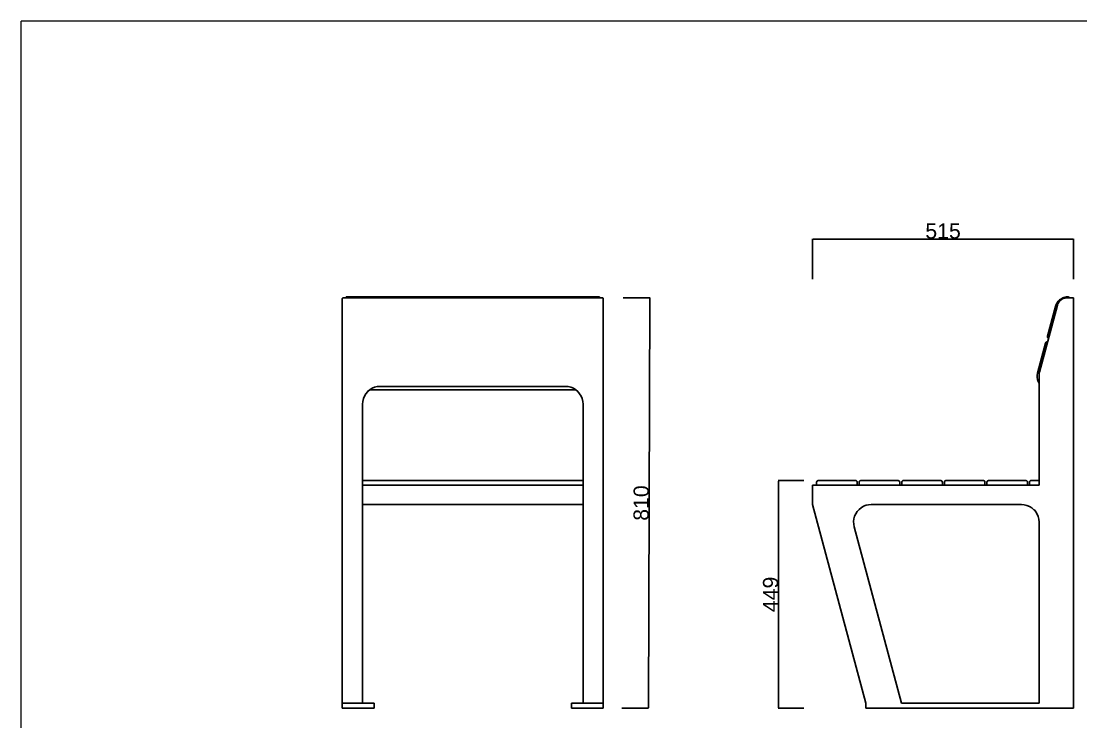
# Model space of a CAD drawing. Header units: millimetres. Extents: x 3269 to 7089, y 1744 to 4413.
# Drawn here: x 3269 to 5359, y 3030 to 4413 of the extents above; entities that cross this region are included whole.
import ezdxf

# ---------------------------------------------------------------- set-up
doc = ezdxf.new("R2010")
doc.units = ezdxf.units.MM
doc.header["$MEASUREMENT"] = 0
doc.layers.add('Domyślny', color=7, linetype='Continuous', true_color=0x000000)
doc.layers.add('Utwórz2D linie widoczne', color=7, linetype='Continuous', true_color=0x000000)
doc.styles.add('Arial', font='arial.ttf')
doc.dimstyles.new('Domyślny', dxfattribs={"dimtxt": 30, "dimasz": 1, "dimexe": 0.5, "dimexo": 0.5, "dimgap": 0.25, "dimtad": 1, "dimtoh": 1, "dimdec": 0, "dimzin": 1, "dimdsep": 46, "dimtxsty": 'Arial', "dimcen": 0.5, "dimazin": 0, "dimtfac": 1, "dimtdec": 4, "dimtix": 1, "dimtmove": 1, "dimatfit": 3, "dimfxl": 0, "dimtolj": 1, "dimtzin": 1, "dimarcsym": 0})

# ---------------------------------------------------------------- blocks, each defined once
blk = doc.blocks.new('*D1')
at = {"layer": 'Defpoints', "color": 0}
for p in [(5344.7, 3982.7), (4829.7, 3903.1), (5344.7, 3903.1)]:
    blk.add_point(p, dxfattribs=at)
at = {"layer": 'Domyślny', "color": 0, "lineweight": -2}
for p, q in [((4829.7, 3903.6), (4829.7, 3983.2)), ((4830.7, 3982.7), (5343.7, 3982.7)), ((5344.7, 3903.6), (5344.7, 3983.2))]:
    blk.add_line(p, q, dxfattribs=at)
at = {"layer": 'Domyślny', "color": 0}
for points in [[(4830.7, 3982.9), (4830.7, 3982.5), (4829.7, 3982.7)], [(5343.7, 3982.5), (5343.7, 3982.9), (5344.7, 3982.7)]]:
    blk.add_solid(points, dxfattribs=at)
at = {"layer": 'Domyślny', "color": 0, "insert": (5087.2, 3998.3), "char_height": 30, "attachment_point": 5, "rotation": 0, "style": 'Arial'}
blk.add_mtext('\\A1;515', dxfattribs=at)
blk = doc.blocks.new('*D2')
at = {"layer": 'Defpoints', "color": 0}
for p in [(4762.7, 3505.9), (4813.2, 3505.9), (4813.2, 3056.9)]:
    blk.add_point(p, dxfattribs=at)
at = {"layer": 'Domyślny', "color": 0, "lineweight": -2}
for p, q in [((4812.7, 3505.9), (4762.2, 3505.9)), ((4762.7, 3057.9), (4762.7, 3504.9)), ((4812.7, 3056.9), (4762.2, 3056.9))]:
    blk.add_line(p, q, dxfattribs=at)
at = {"layer": 'Domyślny', "color": 0}
for points in [[(4762.9, 3504.9), (4762.5, 3504.9), (4762.7, 3505.9)], [(4762.5, 3057.9), (4762.9, 3057.9), (4762.7, 3056.9)]]:
    blk.add_solid(points, dxfattribs=at)
at = {"layer": 'Domyślny', "color": 0, "insert": (4747.1, 3281.4), "char_height": 30, "attachment_point": 5, "rotation": 90, "style": 'Arial'}
blk.add_mtext('\\A1;449', dxfattribs=at)
blk = doc.blocks.new('*D3')
at = {"layer": 'Defpoints', "color": 0}
for p in [(4455.9, 3866.9), (4453, 3056.9), (4505.9, 3056.7)]:
    blk.add_point(p, dxfattribs=at)
at = {"layer": 'Domyślny', "color": 0, "lineweight": -2}
for p, q in [((4456.4, 3866.9), (4509.3, 3866.7)), ((4508.8, 3865.7), (4505.9, 3057.7)), ((4453.5, 3056.9), (4506.4, 3056.7))]:
    blk.add_line(p, q, dxfattribs=at)
at = {"layer": 'Domyślny', "color": 0}
for points in [[(4509, 3865.7), (4508.6, 3865.7), (4508.8, 3866.7)], [(4505.8, 3057.7), (4506.1, 3057.7), (4505.9, 3056.7)]]:
    blk.add_solid(points, dxfattribs=at)
at = {"layer": 'Domyślny', "color": 0, "insert": (4491.8, 3461.7), "char_height": 30, "attachment_point": 5, "rotation": 89.7967, "style": 'Arial'}
blk.add_mtext('\\A1;810', dxfattribs=at)

msp = doc.modelspace()

# ---------------------------------------------------------------- linework, layer by layer
at = {"layer": 'Domyślny', "color": 18, "lineweight": 15, "true_color": 0x000000}
for p in [(3268.5, 1743.8), (7084.9, 4412.6)]:
    msp.add_line(p, (3268.5, 4412.6), dxfattribs=at)
at = {"layer": 'Domyślny'}
for p, q in [((3914.4, 3066.9), (3901.9, 3066.9)), ((4398.5, 3066.9), (4416.9, 3066.9))]:
    msp.add_line(p, q, dxfattribs=at)
at = {"layer": 'Utwórz2D linie widoczne'}
for p, q in [((3909.9, 3868.4), (3909.5, 3868.4)), ((3909.5, 3866.9), (3909.5, 3868.4)), ((3910.3, 3868.4), (3909.9, 3868.4)), ((3911.6, 3868.5), (3910.3, 3868.4)), ((3911.6, 3868.5), (4159.4, 3868.5)), ((3912.1, 3868.4), (3911.6, 3868.5)), ((3912.1, 3868.4), (3912.1, 3868.4)), ((3912.8, 3868.3), (3912.1, 3868.4)), ((3913.4, 3868), (3912.8, 3868.3)), ((3914, 3867.7), (3913.4, 3868)), ((3914.3, 3867.5), (3914, 3867.7)), ((3914.7, 3867.3), (3914.3, 3867.5)), ((4407.2, 3868.5), (4159.4, 3868.5)), ((4404, 3867.3), (4404.4, 3867.5)), ((4404.4, 3867.5), (4404.7, 3867.7)), ((4404.7, 3867.7), (4405.3, 3868)), ((4405.3, 3868), (4405.9, 3868.3)), ((4405.9, 3868.3), (4406.6, 3868.4)), ((4406.6, 3868.4), (4407.2, 3868.5)), ((4406.6, 3868.4), (4406.6, 3868.4)), ((4407.2, 3868.5), (4408.4, 3868.4)), ((4408.4, 3868.4), (4408.8, 3868.4)), ((4408.8, 3868.4), (4409.3, 3868.4)), ((4409.3, 3866.9), (4409.3, 3868.4)), ((5325.6, 3867.3), (5323.7, 3866.6)), ((5326.3, 3867.5), (5325.6, 3867.3)), ((5328.1, 3868), (5326.3, 3867.5)), ((5329.6, 3868.2), (5328.1, 3868)), ((5331, 3868.4), (5329.6, 3868.2)), ((5331, 3866.8), (5331, 3868.4)), ((5331.7, 3868.4), (5331, 3868.4)), ((5332.3, 3868.4), (5331.7, 3868.4)), ((5333.8, 3868.5), (5332.3, 3868.4)), ((5332.3, 3866.9), (5332.3, 3868.4)), ((5334.4, 3868.4), (5333.8, 3868.5)), ((5334.5, 3868.4), (5334.4, 3868.4)), ((5334.5, 3866.9), (5334.5, 3868.4)), ((5335, 3868.3), (5334.5, 3868.4)), ((5334.5, 3868.4), (5334.5, 3868.4)), ((5335.1, 3868.2), (5335, 3868.3)), ((5335.6, 3868), (5335.1, 3868.2)), ((5335.7, 3867.9), (5335.6, 3868)), ((5336.1, 3867.7), (5335.7, 3867.9)), ((5336.3, 3867.5), (5336.1, 3867.7)), ((5336.3, 3866.9), (5336.3, 3867.5)), ((5336.6, 3867.3), (5336.3, 3867.5)), ((5336.3, 3867.5), (5336.3, 3867.5)), ((3902, 3865.1), (3901.9, 3864.5)), ((3901.9, 3864.5), (3901.9, 3864)), ((3901.9, 3496.9), (3901.9, 3864)), ((3902.1, 3865.7), (3902, 3865.1)), ((3902.2, 3865.8), (3902.1, 3865.7)), ((3902.6, 3866.3), (3902.2, 3865.8)), ((3903, 3866.6), (3902.6, 3866.3)), ((3903.7, 3866.8), (3903, 3866.6)), ((3904.3, 3866.9), (3903.7, 3866.8)), ((3904.4, 3866.9), (3904.3, 3866.9)), ((3906.3, 3866.9), (3904.4, 3866.9)), ((3908.6, 3866.9), (3906.3, 3866.9)), ((3911.3, 3866.9), (3908.6, 3866.9)), ((3914.4, 3866.9), (3911.3, 3866.9)), ((3917.8, 3866.9), (3914.4, 3866.9)), ((3915.3, 3866.9), (3914.7, 3867.3)), ((3921.3, 3866.9), (3917.8, 3866.9)), ((3924.9, 3866.9), (3921.3, 3866.9)), ((3941.9, 3866.9), (3924.9, 3866.9)), ((3941.9, 3866.9), (4159.4, 3866.9)), ((4376.9, 3866.9), (4159.4, 3866.9)), ((4376.9, 3866.9), (4393.9, 3866.9)), ((4393.9, 3866.9), (4397.5, 3866.9)), ((4397.5, 3866.9), (4401, 3866.9)), ((4401, 3866.9), (4404.3, 3866.9)), ((4403.5, 3866.9), (4404, 3867.3)), ((4404.3, 3866.9), (4407.4, 3866.9)), ((4407.4, 3866.9), (4410.1, 3866.9)), ((4410.1, 3866.9), (4412.5, 3866.9)), ((4412.5, 3866.9), (4414.4, 3866.9)), ((4414.4, 3866.9), (4414.4, 3866.9)), ((4414.4, 3866.9), (4415.1, 3866.8)), ((4415.1, 3866.8), (4415.7, 3866.6)), ((4415.7, 3866.6), (4416.1, 3866.3)), ((4416.1, 3866.3), (4416.5, 3865.8)), ((4416.5, 3865.8), (4416.6, 3865.7)), ((4416.6, 3865.7), (4416.7, 3865.1)), ((4416.7, 3865.1), (4416.8, 3864.5)), ((4416.8, 3864.5), (4416.9, 3864)), ((4416.9, 3066.9), (4416.9, 3864)), ((5312.8, 3852), (5277.4, 3720.1)), ((5309, 3849.9), (5293.2, 3790.9)), ((5310.3, 3853.6), (5309, 3849.9)), ((5312.1, 3856.9), (5310.3, 3853.6)), ((5314.4, 3860), (5312.1, 3856.9)), ((5313.9, 3855.1), (5312.8, 3852)), ((5315.5, 3858), (5313.9, 3855.1)), ((5317.1, 3862.6), (5314.4, 3860)), ((5317.5, 3860.5), (5315.5, 3858)), ((5319.3, 3864.2), (5317.1, 3862.6)), ((5319.9, 3862.7), (5317.5, 3860.5)), ((5321.6, 3865.6), (5319.3, 3864.2)), ((5321.7, 3864), (5319.9, 3862.7)), ((5323.7, 3866.6), (5321.6, 3865.6)), ((5322.7, 3864.5), (5321.7, 3864)), ((5324, 3865.1), (5322.7, 3864.5)), ((5325.3, 3865.7), (5324, 3865.1)), ((5325.7, 3865.8), (5325.3, 3865.7)), ((5325.3, 3865.7), (5325.3, 3865.7)), ((5327.2, 3866.3), (5325.7, 3865.8)), ((5328.8, 3866.6), (5327.2, 3866.3)), ((5330.5, 3866.8), (5328.8, 3866.6)), ((5328.8, 3866.6), (5328.8, 3866.6)), ((5332.1, 3866.9), (5330.5, 3866.8)), ((5332.2, 3866.9), (5332.1, 3866.9)), ((5335.3, 3866.9), (5332.2, 3866.9)), ((5338, 3866.9), (5335.3, 3866.9)), ((5336.8, 3867), (5336.6, 3867.3)), ((5336.9, 3866.9), (5336.8, 3867)), ((5340.3, 3866.9), (5338, 3866.9)), ((5342.2, 3866.9), (5340.3, 3866.9)), ((5343.6, 3866.9), (5342.2, 3866.9)), ((5344.5, 3866.9), (5343.6, 3866.9)), ((5344.7, 3866.9), (5344.5, 3866.9)), ((5344.7, 3066.9), (5344.7, 3866.9)), ((5293.2, 3790.9), (5293.1, 3790.3)), ((5293.1, 3790.3), (5293.1, 3789.6)), ((5293.1, 3789.6), (5293.2, 3788.9)), ((5293.2, 3788.9), (5293.5, 3788.2)), ((5293.5, 3788.2), (5293.8, 3787.6)), ((5293.8, 3787.6), (5294.3, 3787.1)), ((5294.3, 3787.1), (5294.8, 3786.6)), ((5294.8, 3786.6), (5295.2, 3786.4)), ((5289.1, 3777.2), (5273.3, 3718.3)), ((5289.3, 3777.9), (5289.1, 3777.2)), ((5289.7, 3778.5), (5289.3, 3777.9)), ((5290.1, 3779), (5289.7, 3778.5)), ((5290.7, 3779.5), (5290.1, 3779)), ((5291.3, 3779.8), (5290.7, 3779.5)), ((5291.9, 3780.1), (5291.3, 3779.8)), ((5292.6, 3780.2), (5291.9, 3780.1)), ((5293.3, 3780.2), (5292.6, 3780.2)), ((5293.5, 3780.2), (5293.3, 3780.2)), ((5273.3, 3718.3), (5272.6, 3714)), ((5272.6, 3714), (5272.6, 3709.7)), ((5272.6, 3709.7), (5273.3, 3705.4)), ((5273.3, 3705.4), (5274.8, 3701.3)), ((5274.8, 3701.3), (5276.7, 3697.9)), ((5276.9, 3717.6), (5276.7, 3714.9)), ((5276.7, 3496.9), (5276.7, 3714.9)), ((5277.4, 3720.1), (5276.9, 3717.6)), ((3952.1, 3681.6), (3948.5, 3677.4)), ((3956.1, 3685.3), (3951.9, 3681.8)), ((3951.9, 3681.8), (3952.1, 3681.6)), ((3956, 3685.3), (4159.4, 3685.3)), ((3960.8, 3688.1), (3956.1, 3685.3)), ((3965.8, 3690.2), (3960.8, 3688.1)), ((3971.1, 3691.4), (3965.8, 3690.2)), ((3976.5, 3691.9), (3971.1, 3691.4)), ((4159.4, 3691.9), (3976.5, 3691.9)), ((4159.4, 3691.9), (4342.2, 3691.9)), ((4362.7, 3685.3), (4159.4, 3685.3)), ((4347.6, 3691.4), (4342.2, 3691.9)), ((4352.9, 3690.2), (4347.6, 3691.4)), ((4358, 3688.1), (4352.9, 3690.2)), ((4362.6, 3685.3), (4358, 3688.1)), ((4366.8, 3681.8), (4362.6, 3685.3)), ((4366.6, 3681.6), (4366.8, 3681.8)), ((4370.2, 3677.4), (4366.6, 3681.6)), ((3942.3, 3662.3), (3941.9, 3656.9)), ((3943.6, 3667.7), (3942.3, 3662.3)), ((3945.7, 3672.8), (3943.6, 3667.7)), ((3948.5, 3677.4), (3945.7, 3672.8)), ((4373, 3672.8), (4370.2, 3677.4)), ((4375.1, 3667.7), (4373, 3672.8)), ((4376.4, 3662.3), (4375.1, 3667.7)), ((4376.9, 3656.9), (4376.4, 3662.3)), ((3941.9, 3496.9), (3941.9, 3656.9)), ((4376.9, 3066.9), (4376.9, 3656.9)), ((3901.9, 3066.9), (3901.9, 3496.9)), ((4159.4, 3505.9), (3941.9, 3505.9)), ((3941.9, 3496.9), (4159.4, 3496.9)), ((3941.9, 3066.9), (3941.9, 3496.9)), ((4159.4, 3505.9), (4376.9, 3505.9)), ((4376.9, 3496.9), (4159.4, 3496.9)), ((4829.7, 3496.9), (4829.7, 3458.9)), ((4829.7, 3496.9), (4830.1, 3496.9)), ((4830.1, 3496.9), (4831.1, 3496.9)), ((4831.1, 3496.9), (4832.8, 3496.9)), ((4832.8, 3496.9), (4835.1, 3496.9)), ((4835.1, 3496.9), (4838, 3496.9)), ((4837.8, 3503.7), (4837.9, 3503.8)), ((4837.8, 3503.6), (4837.8, 3503.7)), ((4837.8, 3503.5), (4837.8, 3503.6)), ((4837.8, 3503.4), (4837.8, 3503.5)), ((4837.8, 3503.2), (4837.8, 3503.4)), ((4837.8, 3503.1), (4837.8, 3503.2)), ((4837.8, 3503), (4837.8, 3503.1)), ((4837.8, 3502.9), (4837.8, 3503)), ((4837.8, 3496.9), (4837.8, 3502.9)), ((4837.9, 3503.9), (4838, 3504)), ((4837.9, 3503.8), (4837.9, 3503.9)), ((4837.9, 3503.8), (4837.9, 3503.8)), ((4838, 3504.1), (4838.1, 3504.2)), ((4838, 3504), (4838, 3504.1)), ((4838, 3496.9), (4841.2, 3496.9)), ((4838.1, 3504.4), (4838.2, 3504.5)), ((4838.1, 3504.3), (4838.1, 3504.4)), ((4838.1, 3504.2), (4838.1, 3504.3)), ((4838.2, 3504.5), (4838.3, 3504.6)), ((4838.3, 3504.7), (4838.4, 3504.8)), ((4838.3, 3504.6), (4838.3, 3504.7)), ((4838.4, 3504.8), (4838.5, 3504.9)), ((4838.4, 3504.8), (4838.4, 3504.8)), ((4838.5, 3504.9), (4838.6, 3505)), ((4838.6, 3505), (4838.6, 3505.1)), ((4838.6, 3505.1), (4838.7, 3505.1)), ((4838.7, 3505.1), (4838.8, 3505.2)), ((4838.8, 3505.2), (4838.9, 3505.3)), ((4838.9, 3505.3), (4839, 3505.4)), ((4838.9, 3505.3), (4838.9, 3505.3)), ((4839, 3505.4), (4839.1, 3505.5)), ((4839.1, 3505.5), (4839.2, 3505.5)), ((4839.2, 3505.5), (4839.3, 3505.6)), ((4839.3, 3505.6), (4839.4, 3505.6)), ((4839.4, 3505.6), (4839.5, 3505.7)), ((4839.5, 3505.7), (4839.6, 3505.7)), ((4839.6, 3505.7), (4839.7, 3505.7)), ((4839.7, 3505.7), (4839.8, 3505.8)), ((4839.8, 3505.8), (4839.9, 3505.8)), ((4839.9, 3505.8), (4840, 3505.8)), ((4840, 3505.8), (4840.1, 3505.9)), ((4840.1, 3505.9), (4840.2, 3505.9)), ((4840.2, 3505.9), (4840.3, 3505.9)), ((4840.3, 3505.9), (4840.4, 3505.9)), ((4840.4, 3505.9), (4840.5, 3505.9)), ((4840.5, 3505.9), (4840.6, 3505.9)), ((4840.6, 3505.9), (4840.7, 3505.9)), ((4840.7, 3505.9), (4840.8, 3505.9)), ((4840.8, 3505.9), (4857.8, 3505.9)), ((4841.2, 3496.9), (4844.9, 3496.9)), ((4844.9, 3496.9), (4848.7, 3496.9)), ((4848.7, 3496.9), (4852.7, 3496.9)), ((4852.7, 3496.9), (5276.7, 3496.9)), ((4857.8, 3505.9), (4914.8, 3505.9)), ((4914.8, 3505.9), (4914.9, 3505.9)), ((4914.9, 3505.9), (4915, 3505.9)), ((4915, 3505.9), (4915.1, 3505.9)), ((4915.1, 3505.9), (4915.2, 3505.9)), ((4915.2, 3505.9), (4915.3, 3505.9)), ((4915.3, 3505.9), (4915.4, 3505.9)), ((4915.4, 3505.9), (4915.5, 3505.9)), ((4915.5, 3505.9), (4915.6, 3505.8)), ((4915.6, 3505.8), (4915.7, 3505.8)), ((4915.7, 3505.8), (4915.8, 3505.8)), ((4915.8, 3505.8), (4915.9, 3505.7)), ((4915.9, 3505.7), (4916, 3505.7)), ((4916, 3505.7), (4916, 3505.7)), ((4916, 3505.7), (4916.1, 3505.6)), ((4916.1, 3505.6), (4916.2, 3505.6)), ((4916.2, 3505.6), (4916.3, 3505.5)), ((4916.3, 3505.5), (4916.4, 3505.5)), ((4916.4, 3505.5), (4916.5, 3505.4)), ((4916.5, 3505.4), (4916.6, 3505.3)), ((4916.6, 3505.3), (4916.7, 3505.3)), ((4916.7, 3505.3), (4916.7, 3505.2)), ((4916.7, 3505.2), (4916.8, 3505.1)), ((4916.8, 3505.1), (4916.9, 3505.1)), ((4916.9, 3505.1), (4917, 3505)), ((4917, 3505), (4917, 3504.9)), ((4917, 3504.9), (4917.1, 3504.8)), ((4917.1, 3504.8), (4917.2, 3504.8)), ((4917.2, 3504.8), (4917.2, 3504.7)), ((4917.2, 3504.7), (4917.3, 3504.6)), ((4917.3, 3504.6), (4917.3, 3504.5)), ((4917.3, 3504.5), (4917.4, 3504.4)), ((4917.4, 3504.4), (4917.4, 3504.3)), ((4917.4, 3504.3), (4917.5, 3504.2)), ((4917.5, 3504.2), (4917.5, 3504.1)), ((4917.5, 3504.1), (4917.6, 3504)), ((4917.6, 3504), (4917.6, 3503.9)), ((4917.6, 3503.9), (4917.6, 3503.8)), ((4917.6, 3503.8), (4917.6, 3503.8)), ((4917.6, 3503.8), (4917.7, 3503.7)), ((4917.7, 3503.7), (4917.7, 3503.6)), ((4917.7, 3503.6), (4917.7, 3503.5)), ((4917.7, 3503.5), (4917.7, 3503.4)), ((4917.7, 3503.4), (4917.7, 3503.2)), ((4917.7, 3503.2), (4917.8, 3503.1)), ((4917.8, 3503.1), (4917.8, 3503)), ((4917.8, 3503), (4917.8, 3502.9)), ((4917.8, 3502.9), (4917.8, 3496.9)), ((4921.8, 3503.7), (4921.9, 3503.8)), ((4921.8, 3503.6), (4921.8, 3503.7)), ((4921.8, 3503.5), (4921.8, 3503.6)), ((4921.8, 3503.4), (4921.8, 3503.5)), ((4921.8, 3503.2), (4921.8, 3503.4)), ((4921.8, 3503.1), (4921.8, 3503.2)), ((4921.8, 3503), (4921.8, 3503.1)), ((4921.8, 3502.9), (4921.8, 3503)), ((4921.8, 3496.9), (4921.8, 3502.9)), ((4921.9, 3503.9), (4922, 3504)), ((4921.9, 3503.8), (4921.9, 3503.9)), ((4921.9, 3503.8), (4921.9, 3503.8)), ((4922, 3504.1), (4922.1, 3504.2)), ((4922, 3504), (4922, 3504.1)), ((4922.1, 3504.4), (4922.2, 3504.5)), ((4922.1, 3504.3), (4922.1, 3504.4)), ((4922.1, 3504.2), (4922.1, 3504.3)), ((4922.2, 3504.5), (4922.3, 3504.6)), ((4922.3, 3504.7), (4922.4, 3504.8)), ((4922.3, 3504.6), (4922.3, 3504.7)), ((4922.4, 3504.8), (4922.5, 3504.9)), ((4922.4, 3504.8), (4922.4, 3504.8)), ((4922.5, 3504.9), (4922.6, 3505)), ((4922.6, 3505), (4922.6, 3505.1)), ((4922.6, 3505.1), (4922.7, 3505.1)), ((4922.7, 3505.1), (4922.8, 3505.2)), ((4922.8, 3505.2), (4922.9, 3505.3)), ((4922.9, 3505.3), (4923, 3505.4)), ((4922.9, 3505.3), (4922.9, 3505.3)), ((4923, 3505.4), (4923.1, 3505.5)), ((4923.1, 3505.5), (4923.2, 3505.5)), ((4923.2, 3505.5), (4923.3, 3505.6)), ((4923.3, 3505.6), (4923.4, 3505.6)), ((4923.4, 3505.6), (4923.5, 3505.7)), ((4923.5, 3505.7), (4923.6, 3505.7)), ((4923.6, 3505.7), (4923.7, 3505.7)), ((4923.7, 3505.7), (4923.8, 3505.8)), ((4923.8, 3505.8), (4923.9, 3505.8)), ((4923.9, 3505.8), (4924, 3505.8)), ((4924, 3505.8), (4924.1, 3505.9)), ((4924.1, 3505.9), (4924.2, 3505.9)), ((4924.2, 3505.9), (4924.3, 3505.9)), ((4924.3, 3505.9), (4924.4, 3505.9)), ((4924.4, 3505.9), (4924.5, 3505.9)), ((4924.5, 3505.9), (4924.6, 3505.9)), ((4924.6, 3505.9), (4924.7, 3505.9)), ((4924.7, 3505.9), (4924.8, 3505.9)), ((4924.8, 3505.9), (4998.8, 3505.9)), ((4998.8, 3505.9), (4998.9, 3505.9)), ((4998.9, 3505.9), (4999, 3505.9)), ((4999, 3505.9), (4999.1, 3505.9)), ((4999.1, 3505.9), (4999.2, 3505.9)), ((4999.2, 3505.9), (4999.3, 3505.9)), ((4999.3, 3505.9), (4999.4, 3505.9)), ((4999.4, 3505.9), (4999.5, 3505.9)), ((4999.5, 3505.9), (4999.6, 3505.8)), ((4999.6, 3505.8), (4999.7, 3505.8)), ((4999.7, 3505.8), (4999.8, 3505.8)), ((4999.8, 3505.8), (4999.9, 3505.7)), ((4999.9, 3505.7), (5000, 3505.7)), ((5000, 3505.7), (5000, 3505.7)), ((5000, 3505.7), (5000.1, 3505.6)), ((5000.1, 3505.6), (5000.2, 3505.6)), ((5000.2, 3505.6), (5000.3, 3505.5)), ((5000.3, 3505.5), (5000.4, 3505.5)), ((5000.4, 3505.5), (5000.5, 3505.4)), ((5000.5, 3505.4), (5000.6, 3505.3)), ((5000.6, 3505.3), (5000.7, 3505.3)), ((5000.7, 3505.3), (5000.7, 3505.2)), ((5000.7, 3505.2), (5000.8, 3505.1)), ((5000.8, 3505.1), (5000.9, 3505.1)), ((5000.9, 3505.1), (5001, 3505)), ((5001, 3505), (5001, 3504.9)), ((5001, 3504.9), (5001.1, 3504.8)), ((5001.1, 3504.8), (5001.2, 3504.8)), ((5001.2, 3504.8), (5001.2, 3504.7)), ((5001.2, 3504.7), (5001.3, 3504.6)), ((5001.3, 3504.6), (5001.3, 3504.5)), ((5001.3, 3504.5), (5001.4, 3504.4)), ((5001.4, 3504.4), (5001.4, 3504.3)), ((5001.4, 3504.3), (5001.5, 3504.2)), ((5001.5, 3504.2), (5001.5, 3504.1)), ((5001.5, 3504.1), (5001.6, 3504)), ((5001.6, 3504), (5001.6, 3503.9)), ((5001.6, 3503.9), (5001.6, 3503.8)), ((5001.6, 3503.8), (5001.6, 3503.8)), ((5001.6, 3503.8), (5001.7, 3503.7)), ((5001.7, 3503.7), (5001.7, 3503.6)), ((5001.7, 3503.6), (5001.7, 3503.5)), ((5001.7, 3503.5), (5001.7, 3503.4)), ((5001.7, 3503.4), (5001.7, 3503.2)), ((5001.7, 3503.2), (5001.8, 3503.1)), ((5001.8, 3503.1), (5001.8, 3503)), ((5001.8, 3503), (5001.8, 3502.9)), ((5001.8, 3502.9), (5001.8, 3496.9)), ((5005.8, 3503.7), (5005.9, 3503.8)), ((5005.8, 3503.6), (5005.8, 3503.7)), ((5005.8, 3503.5), (5005.8, 3503.6)), ((5005.8, 3503.4), (5005.8, 3503.5)), ((5005.8, 3503.2), (5005.8, 3503.4)), ((5005.8, 3503.1), (5005.8, 3503.2)), ((5005.8, 3503), (5005.8, 3503.1)), ((5005.8, 3502.9), (5005.8, 3503)), ((5005.8, 3496.9), (5005.8, 3502.9)), ((5005.9, 3503.9), (5006, 3504)), ((5005.9, 3503.8), (5005.9, 3503.9)), ((5005.9, 3503.8), (5005.9, 3503.8)), ((5006, 3504.1), (5006.1, 3504.2)), ((5006, 3504), (5006, 3504.1)), ((5006.1, 3504.4), (5006.2, 3504.5)), ((5006.1, 3504.3), (5006.1, 3504.4)), ((5006.1, 3504.2), (5006.1, 3504.3)), ((5006.2, 3504.5), (5006.3, 3504.6)), ((5006.3, 3504.7), (5006.4, 3504.8)), ((5006.3, 3504.6), (5006.3, 3504.7)), ((5006.4, 3504.8), (5006.5, 3504.9)), ((5006.4, 3504.8), (5006.4, 3504.8)), ((5006.5, 3504.9), (5006.6, 3505)), ((5006.6, 3505), (5006.6, 3505.1)), ((5006.6, 3505.1), (5006.7, 3505.1)), ((5006.7, 3505.1), (5006.8, 3505.2)), ((5006.8, 3505.2), (5006.9, 3505.3)), ((5006.9, 3505.3), (5007, 3505.4)), ((5006.9, 3505.3), (5006.9, 3505.3)), ((5007, 3505.4), (5007.1, 3505.5)), ((5007.1, 3505.5), (5007.2, 3505.5)), ((5007.2, 3505.5), (5007.3, 3505.6)), ((5007.3, 3505.6), (5007.4, 3505.6)), ((5007.4, 3505.6), (5007.5, 3505.7)), ((5007.5, 3505.7), (5007.6, 3505.7)), ((5007.6, 3505.7), (5007.7, 3505.7)), ((5007.7, 3505.7), (5007.8, 3505.8)), ((5007.8, 3505.8), (5007.9, 3505.8)), ((5007.9, 3505.8), (5008, 3505.8)), ((5008, 3505.8), (5008.1, 3505.9)), ((5008.1, 3505.9), (5008.2, 3505.9)), ((5008.2, 3505.9), (5008.3, 3505.9)), ((5008.3, 3505.9), (5008.4, 3505.9)), ((5008.4, 3505.9), (5008.5, 3505.9)), ((5008.5, 3505.9), (5008.6, 3505.9)), ((5008.6, 3505.9), (5008.7, 3505.9)), ((5008.7, 3505.9), (5008.8, 3505.9)), ((5008.8, 3505.9), (5082.8, 3505.9)), ((5082.8, 3505.9), (5082.9, 3505.9)), ((5082.9, 3505.9), (5083, 3505.9)), ((5083, 3505.9), (5083.1, 3505.9)), ((5083.1, 3505.9), (5083.2, 3505.9)), ((5083.2, 3505.9), (5083.3, 3505.9)), ((5083.3, 3505.9), (5083.4, 3505.9)), ((5083.4, 3505.9), (5083.5, 3505.9)), ((5083.5, 3505.9), (5083.6, 3505.8)), ((5083.6, 3505.8), (5083.7, 3505.8)), ((5083.7, 3505.8), (5083.8, 3505.8)), ((5083.8, 3505.8), (5083.9, 3505.7)), ((5083.9, 3505.7), (5084, 3505.7)), ((5084, 3505.7), (5084, 3505.7)), ((5084, 3505.7), (5084.1, 3505.6)), ((5084.1, 3505.6), (5084.2, 3505.6)), ((5084.2, 3505.6), (5084.3, 3505.5)), ((5084.3, 3505.5), (5084.4, 3505.5)), ((5084.4, 3505.5), (5084.5, 3505.4)), ((5084.5, 3505.4), (5084.6, 3505.3)), ((5084.6, 3505.3), (5084.7, 3505.3)), ((5084.7, 3505.3), (5084.7, 3505.2)), ((5084.7, 3505.2), (5084.8, 3505.1)), ((5084.8, 3505.1), (5084.9, 3505.1)), ((5084.9, 3505.1), (5085, 3505)), ((5085, 3505), (5085, 3504.9)), ((5085, 3504.9), (5085.1, 3504.8)), ((5085.1, 3504.8), (5085.2, 3504.8)), ((5085.2, 3504.8), (5085.2, 3504.7)), ((5085.2, 3504.7), (5085.3, 3504.6)), ((5085.3, 3504.6), (5085.3, 3504.5)), ((5085.3, 3504.5), (5085.4, 3504.4)), ((5085.4, 3504.4), (5085.4, 3504.3)), ((5085.4, 3504.3), (5085.5, 3504.2)), ((5085.5, 3504.2), (5085.5, 3504.1)), ((5085.5, 3504.1), (5085.6, 3504)), ((5085.6, 3504), (5085.6, 3503.9)), ((5085.6, 3503.9), (5085.6, 3503.8)), ((5085.6, 3503.8), (5085.6, 3503.8)), ((5085.6, 3503.8), (5085.7, 3503.7)), ((5085.7, 3503.7), (5085.7, 3503.6)), ((5085.7, 3503.6), (5085.7, 3503.5)), ((5085.7, 3503.5), (5085.7, 3503.4)), ((5085.7, 3503.4), (5085.7, 3503.2)), ((5085.7, 3503.2), (5085.8, 3503.1)), ((5085.8, 3503.1), (5085.8, 3503)), ((5085.8, 3503), (5085.8, 3502.9)), ((5085.8, 3502.9), (5085.8, 3496.9)), ((5089.8, 3503.7), (5089.9, 3503.8)), ((5089.8, 3503.6), (5089.8, 3503.7)), ((5089.8, 3503.5), (5089.8, 3503.6)), ((5089.8, 3503.4), (5089.8, 3503.5)), ((5089.8, 3503.2), (5089.8, 3503.4)), ((5089.8, 3503.1), (5089.8, 3503.2)), ((5089.8, 3503), (5089.8, 3503.1)), ((5089.8, 3502.9), (5089.8, 3503)), ((5089.8, 3496.9), (5089.8, 3502.9)), ((5089.9, 3503.9), (5090, 3504)), ((5089.9, 3503.8), (5089.9, 3503.9)), ((5089.9, 3503.8), (5089.9, 3503.8)), ((5090, 3504.1), (5090.1, 3504.2)), ((5090, 3504), (5090, 3504.1)), ((5090.1, 3504.4), (5090.2, 3504.5)), ((5090.1, 3504.3), (5090.1, 3504.4)), ((5090.1, 3504.2), (5090.1, 3504.3)), ((5090.2, 3504.5), (5090.3, 3504.6)), ((5090.3, 3504.7), (5090.4, 3504.8)), ((5090.3, 3504.6), (5090.3, 3504.7)), ((5090.4, 3504.8), (5090.5, 3504.9)), ((5090.4, 3504.8), (5090.4, 3504.8)), ((5090.5, 3504.9), (5090.6, 3505)), ((5090.6, 3505), (5090.6, 3505.1)), ((5090.6, 3505.1), (5090.7, 3505.1)), ((5090.7, 3505.1), (5090.8, 3505.2)), ((5090.8, 3505.2), (5090.9, 3505.3)), ((5090.9, 3505.3), (5091, 3505.4)), ((5090.9, 3505.3), (5090.9, 3505.3)), ((5091, 3505.4), (5091.1, 3505.5)), ((5091.1, 3505.5), (5091.2, 3505.5)), ((5091.2, 3505.5), (5091.3, 3505.6)), ((5091.3, 3505.6), (5091.4, 3505.6)), ((5091.4, 3505.6), (5091.5, 3505.7)), ((5091.5, 3505.7), (5091.6, 3505.7)), ((5091.6, 3505.7), (5091.7, 3505.7)), ((5091.7, 3505.7), (5091.8, 3505.8)), ((5091.8, 3505.8), (5091.9, 3505.8)), ((5091.9, 3505.8), (5092, 3505.8)), ((5092, 3505.8), (5092.1, 3505.9)), ((5092.1, 3505.9), (5092.2, 3505.9)), ((5092.2, 3505.9), (5092.3, 3505.9)), ((5092.3, 3505.9), (5092.4, 3505.9)), ((5092.4, 3505.9), (5092.5, 3505.9)), ((5092.5, 3505.9), (5092.6, 3505.9)), ((5092.6, 3505.9), (5092.7, 3505.9)), ((5092.7, 3505.9), (5092.8, 3505.9)), ((5092.8, 3505.9), (5166.8, 3505.9)), ((5166.8, 3505.9), (5166.9, 3505.9)), ((5166.9, 3505.9), (5167, 3505.9)), ((5167, 3505.9), (5167.1, 3505.9)), ((5167.1, 3505.9), (5167.2, 3505.9)), ((5167.2, 3505.9), (5167.3, 3505.9)), ((5167.3, 3505.9), (5167.4, 3505.9)), ((5167.4, 3505.9), (5167.5, 3505.9)), ((5167.5, 3505.9), (5167.6, 3505.8)), ((5167.6, 3505.8), (5167.7, 3505.8)), ((5167.7, 3505.8), (5167.8, 3505.8)), ((5167.8, 3505.8), (5167.9, 3505.7)), ((5167.9, 3505.7), (5168, 3505.7)), ((5168, 3505.7), (5168, 3505.7)), ((5168, 3505.7), (5168.1, 3505.6)), ((5168.1, 3505.6), (5168.2, 3505.6)), ((5168.2, 3505.6), (5168.3, 3505.5)), ((5168.3, 3505.5), (5168.4, 3505.5)), ((5168.4, 3505.5), (5168.5, 3505.4)), ((5168.5, 3505.4), (5168.6, 3505.3)), ((5168.6, 3505.3), (5168.7, 3505.3)), ((5168.7, 3505.3), (5168.7, 3505.2)), ((5168.7, 3505.2), (5168.8, 3505.1)), ((5168.8, 3505.1), (5168.9, 3505.1)), ((5168.9, 3505.1), (5169, 3505)), ((5169, 3505), (5169, 3504.9)), ((5169, 3504.9), (5169.1, 3504.8)), ((5169.1, 3504.8), (5169.2, 3504.8)), ((5169.2, 3504.8), (5169.2, 3504.7)), ((5169.2, 3504.7), (5169.3, 3504.6)), ((5169.3, 3504.6), (5169.3, 3504.5)), ((5169.3, 3504.5), (5169.4, 3504.4)), ((5169.4, 3504.4), (5169.4, 3504.3)), ((5169.4, 3504.3), (5169.5, 3504.2)), ((5169.5, 3504.2), (5169.5, 3504.1)), ((5169.5, 3504.1), (5169.6, 3504)), ((5169.6, 3504), (5169.6, 3503.9)), ((5169.6, 3503.9), (5169.6, 3503.8)), ((5169.6, 3503.8), (5169.6, 3503.8)), ((5169.6, 3503.8), (5169.7, 3503.7)), ((5169.7, 3503.7), (5169.7, 3503.6)), ((5169.7, 3503.6), (5169.7, 3503.5)), ((5169.7, 3503.5), (5169.7, 3503.4)), ((5169.7, 3503.4), (5169.7, 3503.2)), ((5169.7, 3503.2), (5169.8, 3503.1)), ((5169.8, 3503.1), (5169.8, 3503)), ((5169.8, 3503), (5169.8, 3502.9)), ((5169.8, 3502.9), (5169.8, 3496.9)), ((5173.7, 3503.2), (5173.8, 3503.4)), ((5173.7, 3503.1), (5173.7, 3503.2)), ((5173.7, 3503), (5173.7, 3503.1)), ((5173.7, 3502.9), (5173.7, 3503)), ((5173.7, 3496.9), (5173.7, 3502.9)), ((5173.8, 3503.7), (5173.8, 3503.8)), ((5173.8, 3503.8), (5173.9, 3503.8)), ((5173.8, 3503.6), (5173.8, 3503.7)), ((5173.8, 3503.5), (5173.8, 3503.6)), ((5173.8, 3503.4), (5173.8, 3503.5)), ((5173.9, 3504), (5174, 3504.1)), ((5173.9, 3503.9), (5173.9, 3504)), ((5173.9, 3503.8), (5173.9, 3503.9)), ((5174, 3504.2), (5174.1, 3504.3)), ((5174, 3504.1), (5174, 3504.2)), ((5174.1, 3504.4), (5174.2, 3504.5)), ((5174.1, 3504.3), (5174.1, 3504.4)), ((5174.2, 3504.6), (5174.3, 3504.7)), ((5174.2, 3504.5), (5174.2, 3504.6)), ((5174.3, 3504.7), (5174.3, 3504.8)), ((5174.3, 3504.8), (5174.4, 3504.8)), ((5174.4, 3504.8), (5174.5, 3504.9)), ((5174.5, 3505), (5174.6, 3505.1)), ((5174.5, 3504.9), (5174.5, 3505)), ((5174.6, 3505.1), (5174.7, 3505.1)), ((5174.7, 3505.1), (5174.8, 3505.2)), ((5174.8, 3505.2), (5174.8, 3505.3)), ((5174.8, 3505.3), (5174.9, 3505.3)), ((5174.9, 3505.3), (5175, 3505.4)), ((5175, 3505.4), (5175.1, 3505.5)), ((5175.1, 3505.5), (5175.2, 3505.5)), ((5175.2, 3505.5), (5175.3, 3505.6)), ((5175.3, 3505.6), (5175.4, 3505.7)), ((5175.3, 3505.6), (5175.3, 3505.6)), ((5175.4, 3505.7), (5175.5, 3505.7)), ((5175.5, 3505.7), (5175.6, 3505.7)), ((5175.6, 3505.7), (5175.7, 3505.8)), ((5175.7, 3505.8), (5175.8, 3505.8)), ((5175.8, 3505.8), (5175.9, 3505.8)), ((5175.9, 3505.8), (5176, 3505.9)), ((5176, 3505.9), (5176.1, 3505.9)), ((5176.1, 3505.9), (5176.2, 3505.9)), ((5176.2, 3505.9), (5176.3, 3505.9)), ((5176.3, 3505.9), (5176.4, 3505.9)), ((5176.4, 3505.9), (5176.5, 3505.9)), ((5176.5, 3505.9), (5176.6, 3505.9)), ((5176.6, 3505.9), (5176.7, 3505.9)), ((5176.7, 3505.9), (5250.7, 3505.9)), ((5250.7, 3505.9), (5250.8, 3505.9)), ((5250.8, 3505.9), (5250.9, 3505.9)), ((5250.9, 3505.9), (5251, 3505.9)), ((5251, 3505.9), (5251.1, 3505.9)), ((5251.1, 3505.9), (5251.2, 3505.9)), ((5251.2, 3505.9), (5251.3, 3505.9)), ((5251.3, 3505.9), (5251.4, 3505.9)), ((5251.4, 3505.9), (5251.5, 3505.8)), ((5251.5, 3505.8), (5251.6, 3505.8)), ((5251.6, 3505.8), (5251.7, 3505.8)), ((5251.7, 3505.8), (5251.8, 3505.7)), ((5251.8, 3505.7), (5251.9, 3505.7)), ((5251.9, 3505.7), (5252, 3505.7)), ((5252, 3505.7), (5252.1, 3505.6)), ((5252.1, 3505.6), (5252.2, 3505.6)), ((5252.2, 3505.6), (5252.3, 3505.5)), ((5252.3, 3505.5), (5252.4, 3505.5)), ((5252.4, 3505.5), (5252.5, 3505.4)), ((5252.5, 3505.4), (5252.5, 3505.3)), ((5252.5, 3505.3), (5252.6, 3505.3)), ((5252.6, 3505.3), (5252.7, 3505.2)), ((5252.7, 3505.2), (5252.8, 3505.1)), ((5252.8, 3505.1), (5252.8, 3505.1)), ((5252.8, 3505.1), (5252.9, 3505)), ((5252.9, 3505), (5253, 3504.9)), ((5253, 3504.9), (5253.1, 3504.8)), ((5253.1, 3504.8), (5253.1, 3504.8)), ((5253.1, 3504.8), (5253.2, 3504.7)), ((5253.2, 3504.7), (5253.2, 3504.6)), ((5253.2, 3504.6), (5253.3, 3504.5)), ((5253.3, 3504.5), (5253.3, 3504.4)), ((5253.3, 3504.4), (5253.4, 3504.3)), ((5253.4, 3504.3), (5253.4, 3504.2)), ((5253.4, 3504.2), (5253.5, 3504.1)), ((5253.5, 3504.1), (5253.5, 3504)), ((5253.5, 3504), (5253.6, 3503.9)), ((5253.6, 3503.9), (5253.6, 3503.8)), ((5253.6, 3503.8), (5253.6, 3503.8)), ((5253.6, 3503.8), (5253.6, 3503.7)), ((5253.6, 3503.7), (5253.7, 3503.6)), ((5253.7, 3503.6), (5253.7, 3503.5)), ((5253.7, 3503.5), (5253.7, 3503.4)), ((5253.7, 3503.4), (5253.7, 3503.2)), ((5253.7, 3503.2), (5253.7, 3503.1)), ((5253.7, 3503.1), (5253.7, 3503)), ((5253.7, 3503), (5253.7, 3502.9)), ((5253.7, 3502.9), (5253.7, 3496.9)), ((5257.7, 3503.2), (5257.8, 3503.4)), ((5257.7, 3503.1), (5257.7, 3503.2)), ((5257.7, 3503), (5257.7, 3503.1)), ((5257.7, 3502.9), (5257.7, 3503)), ((5257.7, 3496.9), (5257.7, 3502.9)), ((5257.8, 3503.7), (5257.8, 3503.8)), ((5257.8, 3503.8), (5257.9, 3503.8)), ((5257.8, 3503.6), (5257.8, 3503.7)), ((5257.8, 3503.5), (5257.8, 3503.6)), ((5257.8, 3503.4), (5257.8, 3503.5)), ((5257.9, 3504), (5258, 3504.1)), ((5257.9, 3503.9), (5257.9, 3504)), ((5257.9, 3503.8), (5257.9, 3503.9)), ((5258, 3504.2), (5258.1, 3504.3)), ((5258, 3504.1), (5258, 3504.2)), ((5258.1, 3504.4), (5258.2, 3504.5)), ((5258.1, 3504.3), (5258.1, 3504.4)), ((5258.2, 3504.6), (5258.3, 3504.7)), ((5258.2, 3504.5), (5258.2, 3504.6)), ((5258.3, 3504.7), (5258.3, 3504.8)), ((5258.3, 3504.8), (5258.4, 3504.8)), ((5258.4, 3504.8), (5258.5, 3504.9)), ((5258.5, 3505), (5258.6, 3505.1)), ((5258.5, 3504.9), (5258.5, 3505)), ((5258.6, 3505.1), (5258.7, 3505.1)), ((5258.7, 3505.1), (5258.8, 3505.2)), ((5258.8, 3505.2), (5258.8, 3505.3)), ((5258.8, 3505.3), (5258.9, 3505.3)), ((5258.9, 3505.3), (5259, 3505.4)), ((5259, 3505.4), (5259.1, 3505.5)), ((5259.1, 3505.5), (5259.2, 3505.5)), ((5259.2, 3505.5), (5259.3, 3505.6)), ((5259.3, 3505.6), (5259.4, 3505.7)), ((5259.3, 3505.6), (5259.3, 3505.6)), ((5259.4, 3505.7), (5259.5, 3505.7)), ((5259.5, 3505.7), (5259.6, 3505.7)), ((5259.6, 3505.7), (5259.7, 3505.8)), ((5259.7, 3505.8), (5259.8, 3505.8)), ((5259.8, 3505.8), (5259.9, 3505.8)), ((5259.9, 3505.8), (5260, 3505.9)), ((5260, 3505.9), (5260.1, 3505.9)), ((5260.1, 3505.9), (5260.2, 3505.9)), ((5260.2, 3505.9), (5260.3, 3505.9)), ((5260.3, 3505.9), (5260.4, 3505.9)), ((5260.4, 3505.9), (5260.5, 3505.9)), ((5260.5, 3505.9), (5260.6, 3505.9)), ((5260.6, 3505.9), (5260.7, 3505.9)), ((5276.7, 3505.9), (5260.7, 3505.9)), ((3941.9, 3458.9), (4159.4, 3458.9)), ((4376.9, 3458.9), (4159.4, 3458.9)), ((4829.7, 3458.9), (4934.7, 3066.9)), ((4925.6, 3452.5), (4921.5, 3449.1)), ((4930.2, 3455.3), (4925.6, 3452.5)), ((4935.2, 3457.2), (4930.2, 3455.3)), ((4940.4, 3458.5), (4935.2, 3457.2)), ((4945.7, 3458.9), (4940.4, 3458.5)), ((4945.7, 3458.9), (5241.7, 3458.9)), ((5247.2, 3458.4), (5241.7, 3458.9)), ((5252.6, 3457.1), (5247.2, 3458.4)), ((5257.6, 3455), (5252.6, 3457.1)), ((5262.3, 3452.2), (5257.6, 3455)), ((5266.5, 3448.6), (5262.3, 3452.2)), ((4911.4, 3430.7), (4910.7, 3425.4)), ((4912.8, 3435.8), (4911.4, 3430.7)), ((4915, 3440.7), (4912.8, 3435.8)), ((4917.9, 3445.2), (4915, 3440.7)), ((4921.5, 3449.1), (4917.9, 3445.2)), ((5266.7, 3448.8), (5266.5, 3448.6)), ((5270.2, 3444.6), (5266.7, 3448.8)), ((5273, 3440), (5270.2, 3444.6)), ((5275.1, 3434.9), (5273, 3440)), ((5276.3, 3429.6), (5275.1, 3434.9)), ((5276.7, 3424.2), (5276.3, 3429.6)), ((4910.7, 3425.4), (4910.9, 3420.1)), ((4910.9, 3420.1), (4911.9, 3414.8)), ((4911.9, 3414.8), (5005.1, 3066.9)), ((5276.7, 3066.9), (5276.7, 3424.2)), ((3901.9, 3056.9), (3901.9, 3066.9)), ((3901.9, 3056.9), (3902.2, 3056.9)), ((3902.2, 3056.9), (3903.2, 3056.9)), ((3903.2, 3056.9), (3904.9, 3056.9)), ((3904.9, 3056.9), (3907.2, 3056.9)), ((3907.2, 3056.9), (3910.1, 3056.9)), ((3910.1, 3056.9), (3913.4, 3056.9)), ((3913.4, 3056.9), (3917, 3056.9)), ((3916.1, 3066.9), (3914.4, 3066.9)), ((3916.1, 3066.9), (3917, 3066.9)), ((3917.8, 3066.9), (3917, 3066.9)), ((3917, 3056.9), (3920.9, 3056.9)), ((3920.2, 3066.9), (3917.8, 3066.9)), ((3920.2, 3066.9), (3920.9, 3066.9)), ((3921.3, 3066.9), (3920.9, 3066.9)), ((3920.9, 3056.9), (3924.9, 3056.9)), ((3924.9, 3066.9), (3921.3, 3066.9)), ((3941.9, 3066.9), (3924.9, 3066.9)), ((3924.9, 3056.9), (3941.9, 3056.9)), ((3941.9, 3066.9), (3945.9, 3066.9)), ((3941.9, 3056.9), (3945.9, 3056.9)), ((3945.9, 3066.9), (3949.7, 3066.9)), ((3945.9, 3056.9), (3949.7, 3056.9)), ((3949.7, 3066.9), (3953.4, 3066.9)), ((3949.7, 3056.9), (3953.4, 3056.9)), ((3953.4, 3066.9), (3956.6, 3066.9)), ((3953.4, 3056.9), (3956.6, 3056.9)), ((3956.6, 3066.9), (3959.5, 3066.9)), ((3956.6, 3056.9), (3959.5, 3056.9)), ((3959.5, 3066.9), (3961.8, 3066.9)), ((3959.5, 3056.9), (3961.8, 3056.9)), ((3961.8, 3066.9), (3963.5, 3066.9)), ((3961.8, 3056.9), (3963.5, 3056.9)), ((3963.5, 3066.9), (3964.5, 3066.9)), ((3963.5, 3056.9), (3964.5, 3056.9)), ((3964.5, 3066.9), (3964.9, 3066.9)), ((3964.5, 3056.9), (3964.9, 3056.9)), ((3964.9, 3056.9), (3964.9, 3066.9)), ((4353.9, 3066.9), (4354.2, 3066.9)), ((4353.9, 3056.9), (4353.9, 3066.9)), ((4353.9, 3056.9), (4354.2, 3056.9)), ((4354.2, 3066.9), (4355.2, 3066.9)), ((4354.2, 3056.9), (4355.2, 3056.9)), ((4355.2, 3066.9), (4356.9, 3066.9)), ((4355.2, 3056.9), (4356.9, 3056.9)), ((4356.9, 3066.9), (4359.2, 3066.9)), ((4356.9, 3056.9), (4359.2, 3056.9)), ((4359.2, 3066.9), (4362.1, 3066.9)), ((4359.2, 3056.9), (4362.1, 3056.9)), ((4362.1, 3066.9), (4365.4, 3066.9)), ((4362.1, 3056.9), (4365.4, 3056.9)), ((4365.4, 3066.9), (4369, 3066.9)), ((4365.4, 3056.9), (4369, 3056.9)), ((4369, 3066.9), (4372.9, 3066.9)), ((4369, 3056.9), (4372.9, 3056.9)), ((4372.9, 3066.9), (4376.9, 3066.9)), ((4372.9, 3056.9), (4376.9, 3056.9)), ((4376.9, 3066.9), (4393.9, 3066.9)), ((4376.9, 3056.9), (4393.9, 3056.9)), ((4393.9, 3066.9), (4397.5, 3066.9)), ((4393.9, 3056.9), (4397.9, 3056.9)), ((4397.5, 3066.9), (4397.9, 3066.9)), ((4397.9, 3066.9), (4398.5, 3066.9)), ((4397.9, 3056.9), (4401.7, 3056.9)), ((4401.7, 3056.9), (4405.4, 3056.9)), ((4405.4, 3056.9), (4408.6, 3056.9)), ((4408.6, 3056.9), (4411.5, 3056.9)), ((4411.5, 3056.9), (4413.8, 3056.9)), ((4413.8, 3056.9), (4415.5, 3056.9)), ((4415.5, 3056.9), (4416.5, 3056.9)), ((4416.5, 3056.9), (4416.9, 3056.9)), ((4416.9, 3056.9), (4416.9, 3066.9)), ((4934.7, 3056.9), (4934.7, 3066.9)), ((4934.7, 3056.9), (4935.1, 3056.9)), ((4935.1, 3056.9), (4936.1, 3056.9)), ((4936.1, 3056.9), (4937.8, 3056.9)), ((4937.8, 3056.9), (4940.1, 3056.9)), ((4940.1, 3056.9), (4942.9, 3056.9)), ((4942.9, 3056.9), (4946.2, 3056.9)), ((4946.2, 3056.9), (4949.9, 3056.9)), ((4949.9, 3056.9), (4953.7, 3056.9)), ((4953.7, 3056.9), (4957.7, 3056.9)), ((4957.7, 3056.9), (5321.7, 3056.9)), ((5005.1, 3066.9), (5276.7, 3066.9)), ((5321.7, 3056.9), (5325.7, 3056.9)), ((5325.7, 3056.9), (5329.6, 3056.9)), ((5329.6, 3056.9), (5333.2, 3056.9)), ((5333.2, 3056.9), (5336.5, 3056.9)), ((5336.5, 3056.9), (5339.3, 3056.9)), ((5339.3, 3056.9), (5341.6, 3056.9)), ((5341.6, 3056.9), (5343.3, 3056.9)), ((5343.3, 3056.9), (5344.4, 3056.9)), ((5344.4, 3056.9), (5344.7, 3056.9)), ((5344.7, 3056.9), (5344.7, 3066.9))]:
    msp.add_line(p, q, dxfattribs=at)

# ---------------------------------------------------------------- dimensions: what is measured, and where the dimension line sits
at = {"layer": 'Domyślny'}
for p1, p2, distance, picture, middle in [((4829.7, 3903.1), (5344.7, 3903.1), 79.6, '*D1', (5087.2, 3998.3)), ((4455.9, 3866.9), (4453, 3056.9), 52.9, '*D3', (4491.8, 3461.7)), ((4813.2, 3056.9), (4813.2, 3505.9), 50.5, '*D2', (4747.1, 3281.4))]:
    dim = msp.add_aligned_dim(p1=p1, p2=p2, distance=distance, dimstyle='Domyślny', dxfattribs=at)
    dim.commit()
    dim.dimension.update_dxf_attribs({"geometry": picture, "text_midpoint": middle})

doc.saveas('drawing.dxf')
